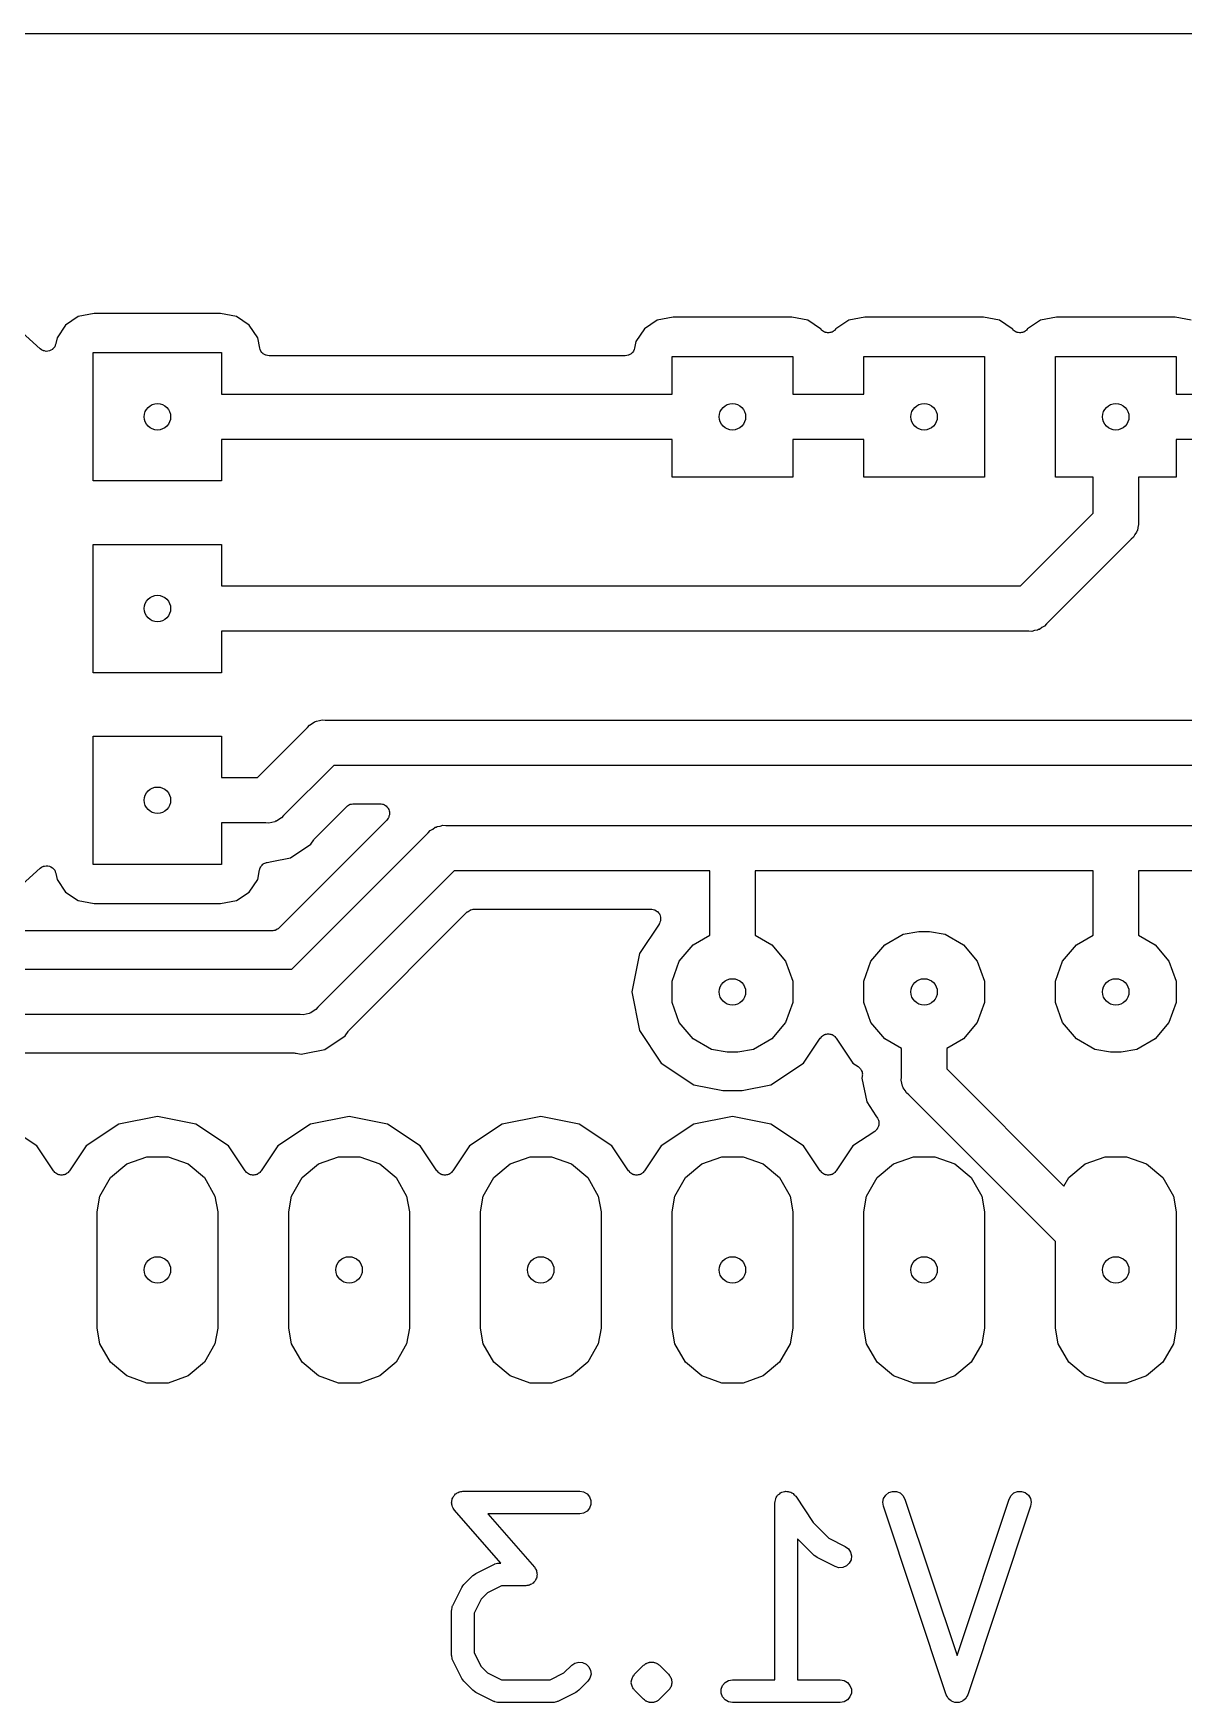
# Model space of a CAD drawing. Extents: x 99.1 to 195.6, y -78.7 to -33.
# Drawn here: x 159.65 to 174.89, y -55.14 to -33.02 of the extents above; entities that cross this region are included whole.
import ezdxf

# ---------------------------------------------------------------- set-up
doc = ezdxf.new("R2010")
doc.units = 0
doc.header["$MEASUREMENT"] = 0
doc.layers.add('BLACK', color=7, linetype='CONTINUOUS')

msp = doc.modelspace()

# ---------------------------------------------------------------- linework, layer by layer
at = {"layer": 'BLACK', "linetype": 'CONTINUOUS'}
for p, q in [((99.187, -33.02), (195.453, -33.02)), ((160.074, -36.8838), (159.961, -37.0518)), ((160.242, -36.7715), (160.074, -36.8838)), ((160.453, -36.7296), (160.242, -36.7715)), ((162.127, -36.7296), (160.453, -36.7296)), ((162.338, -36.7715), (162.127, -36.7296)), ((162.506, -36.8838), (162.338, -36.7715)), ((162.619, -37.0518), (162.506, -36.8838)), ((167.912, -36.8215), (167.744, -36.9338)), ((168.123, -36.7796), (167.912, -36.8215)), ((169.697, -36.7796), (168.123, -36.7796)), ((169.908, -36.8215), (169.697, -36.7796)), ((170.078, -36.9352), (169.908, -36.8215)), ((170.452, -36.8215), (170.282, -36.9352)), ((170.663, -36.7796), (170.452, -36.8215)), ((172.237, -36.7796), (170.663, -36.7796)), ((172.448, -36.8215), (172.237, -36.7796)), ((172.618, -36.9352), (172.448, -36.8215)), ((172.992, -36.8215), (172.822, -36.9352)), ((173.203, -36.7796), (172.992, -36.8215)), ((174.777, -36.7796), (173.203, -36.7796)), ((174.988, -36.8215), (174.777, -36.7796)), ((159.736, -37.1996), (159.448, -36.9372)), ((159.937, -37.1521), (159.93, -37.1716)), ((159.945, -37.1329), (159.937, -37.1521)), ((159.946, -37.1305), (159.945, -37.1316)), ((159.945, -37.1316), (159.945, -37.1329)), ((159.961, -37.0518), (159.946, -37.1305)), ((162.646, -37.1898), (162.619, -37.0518)), ((167.631, -37.1018), (167.614, -37.1898)), ((167.744, -36.9338), (167.631, -37.1018)), ((170.084, -36.941), (170.078, -36.9352)), ((170.092, -36.9522), (170.084, -36.941)), ((170.099, -36.9568), (170.092, -36.9522)), ((170.105, -36.9629), (170.099, -36.9568)), ((170.117, -36.969), (170.105, -36.9629)), ((170.129, -36.9767), (170.117, -36.969)), ((170.137, -36.9787), (170.129, -36.9767)), ((170.144, -36.9824), (170.137, -36.9787)), ((170.158, -36.9839), (170.144, -36.9824)), ((170.172, -36.9872), (170.158, -36.9839)), ((170.18, -36.9863), (170.172, -36.9872)), ((170.188, -36.9872), (170.18, -36.9863)), ((170.202, -36.9839), (170.188, -36.9872)), ((170.216, -36.9824), (170.202, -36.9839)), ((170.223, -36.9787), (170.216, -36.9824)), ((170.231, -36.9767), (170.223, -36.9787)), ((170.243, -36.969), (170.231, -36.9767)), ((170.255, -36.9629), (170.243, -36.969)), ((170.261, -36.9568), (170.255, -36.9629)), ((170.268, -36.9522), (170.261, -36.9568)), ((170.276, -36.941), (170.268, -36.9522)), ((170.282, -36.9352), (170.276, -36.941)), ((172.624, -36.941), (172.618, -36.9352)), ((172.632, -36.9522), (172.624, -36.941)), ((172.639, -36.9568), (172.632, -36.9522)), ((172.645, -36.9629), (172.639, -36.9568)), ((172.657, -36.969), (172.645, -36.9629)), ((172.669, -36.9767), (172.657, -36.969)), ((172.677, -36.9787), (172.669, -36.9767)), ((172.684, -36.9824), (172.677, -36.9787)), ((172.698, -36.9839), (172.684, -36.9824)), ((172.712, -36.9872), (172.698, -36.9839)), ((172.72, -36.9863), (172.712, -36.9872)), ((172.728, -36.9872), (172.72, -36.9863)), ((172.742, -36.9839), (172.728, -36.9872)), ((172.756, -36.9824), (172.742, -36.9839)), ((172.763, -36.9787), (172.756, -36.9824)), ((172.771, -36.9767), (172.763, -36.9787)), ((172.783, -36.969), (172.771, -36.9767)), ((172.795, -36.9629), (172.783, -36.969)), ((172.801, -36.9568), (172.795, -36.9629)), ((172.808, -36.9522), (172.801, -36.9568)), ((172.816, -36.941), (172.808, -36.9522)), ((172.822, -36.9352), (172.816, -36.941)), ((159.737, -37.2002), (159.736, -37.1996)), ((159.738, -37.2012), (159.737, -37.2002)), ((159.755, -37.212), (159.738, -37.2012)), ((159.773, -37.2232), (159.755, -37.212)), ((159.774, -37.2234), (159.773, -37.2232)), ((159.775, -37.2241), (159.774, -37.2234)), ((159.796, -37.2281), (159.775, -37.2241)), ((159.816, -37.2326), (159.796, -37.2281)), ((159.817, -37.2324), (159.816, -37.2326)), ((159.818, -37.2327), (159.817, -37.2324)), ((159.839, -37.2295), (159.818, -37.2327)), ((159.86, -37.2267), (159.839, -37.2295)), ((159.861, -37.2262), (159.86, -37.2267)), ((159.862, -37.226), (159.861, -37.2262)), ((159.88, -37.2159), (159.862, -37.226)), ((159.899, -37.2063), (159.88, -37.2159)), ((159.9, -37.2053), (159.899, -37.2063)), ((159.901, -37.2048), (159.9, -37.2053)), ((159.915, -37.1891), (159.901, -37.2048)), ((159.929, -37.1737), (159.915, -37.1891)), ((159.93, -37.1716), (159.929, -37.1725)), ((159.929, -37.1725), (159.929, -37.1737)), ((160.44, -38.95), (160.44, -37.25)), ((160.44, -37.25), (162.14, -37.25)), ((162.14, -37.25), (162.14, -37.8)), ((162.653, -37.2091), (162.646, -37.1898)), ((162.661, -37.2285), (162.653, -37.2091)), ((162.661, -37.2296), (162.661, -37.2285)), ((162.662, -37.2309), (162.661, -37.2296)), ((162.676, -37.2465), (162.662, -37.2309)), ((162.689, -37.2623), (162.676, -37.2465)), ((162.69, -37.263), (162.689, -37.2623)), ((162.691, -37.264), (162.69, -37.263)), ((162.709, -37.274), (162.691, -37.264)), ((162.727, -37.2843), (162.709, -37.274)), ((162.728, -37.2846), (162.727, -37.2843)), ((162.73, -37.2853), (162.728, -37.2846)), ((162.75, -37.2884), (162.73, -37.2853)), ((162.771, -37.292), (162.75, -37.2884)), ((167.489, -37.292), (162.771, -37.292)), ((167.51, -37.2884), (167.489, -37.292)), ((167.53, -37.2853), (167.51, -37.2884)), ((167.531, -37.2846), (167.53, -37.2853)), ((167.533, -37.2843), (167.531, -37.2846)), ((167.551, -37.274), (167.533, -37.2843)), ((167.569, -37.264), (167.551, -37.274)), ((167.57, -37.263), (167.569, -37.264)), ((167.571, -37.2623), (167.57, -37.263)), ((167.584, -37.2464), (167.571, -37.2623)), ((167.598, -37.2309), (167.584, -37.2464)), ((167.599, -37.2285), (167.598, -37.2296)), ((167.598, -37.2296), (167.598, -37.2309)), ((167.606, -37.2091), (167.599, -37.2285)), ((167.614, -37.1898), (167.606, -37.2091)), ((168.11, -37.3), (169.71, -37.3)), ((168.11, -37.8), (168.11, -37.3)), ((169.71, -37.3), (169.71, -37.8)), ((170.65, -37.8), (170.65, -37.3)), ((170.65, -37.3), (172.25, -37.3)), ((172.25, -37.3), (172.25, -38.9)), ((173.19, -38.9), (173.19, -37.3)), ((173.19, -37.3), (174.79, -37.3)), ((174.79, -37.3), (174.79, -37.8)), ((162.14, -37.8), (168.11, -37.8)), ((169.71, -37.8), (170.65, -37.8)), ((174.79, -37.8), (175.73, -37.8)), ((168.11, -38.4), (162.14, -38.4)), ((162.14, -38.4), (162.14, -38.95)), ((168.11, -38.9), (168.11, -38.4)), ((170.65, -38.4), (169.71, -38.4)), ((169.71, -38.4), (169.71, -38.9)), ((170.65, -38.9), (170.65, -38.4)), ((175.73, -38.4), (174.79, -38.4)), ((174.79, -38.4), (174.79, -38.9)), ((169.71, -38.9), (168.11, -38.9)), ((172.25, -38.9), (170.65, -38.9)), ((173.69, -38.9), (173.19, -38.9)), ((173.69, -39.3757), (173.69, -38.9)), ((174.79, -38.9), (174.29, -38.9)), ((174.29, -38.9), (174.29, -39.4869)), ((162.14, -38.95), (160.44, -38.95)), ((172.726, -40.34), (173.69, -39.3757)), ((174.283, -39.565), (174.276, -39.6042)), ((174.293, -39.5266), (174.283, -39.565)), ((174.29, -39.4869), (174.293, -39.5266)), ((160.44, -41.49), (160.44, -39.79)), ((160.44, -39.79), (162.14, -39.79)), ((162.14, -39.79), (162.14, -40.34)), ((174.193, -39.7214), (173.071, -40.8429)), ((174.223, -39.6958), (174.193, -39.7214)), ((174.243, -39.6613), (174.223, -39.6958)), ((174.266, -39.6287), (174.243, -39.6613)), ((174.27, -39.6158), (174.266, -39.6287)), ((174.276, -39.6042), (174.27, -39.6158)), ((162.14, -40.34), (172.726, -40.34)), ((173.011, -40.8933), (172.979, -40.9161)), ((173.046, -40.8734), (173.011, -40.8933)), ((173.071, -40.8429), (173.046, -40.8734)), ((172.837, -40.94), (162.14, -40.94)), ((162.14, -40.94), (162.14, -41.49)), ((172.877, -40.9435), (172.837, -40.94)), ((172.915, -40.9332), (172.877, -40.9435)), ((172.954, -40.9263), (172.915, -40.9332)), ((172.966, -40.9196), (172.954, -40.9263)), ((172.979, -40.9161), (172.966, -40.9196)), ((162.14, -41.49), (160.44, -41.49)), ((162.616, -42.88), (163.281, -42.2151)), ((163.281, -42.2151), (163.306, -42.1846)), ((163.306, -42.1846), (163.341, -42.1647)), ((163.341, -42.1647), (163.373, -42.1419)), ((163.373, -42.1419), (163.386, -42.1384)), ((163.386, -42.1384), (163.398, -42.1317)), ((163.398, -42.1317), (163.437, -42.1248)), ((163.437, -42.1248), (163.475, -42.1145)), ((163.475, -42.1145), (163.515, -42.118)), ((163.515, -42.118), (176.028, -42.118)), ((160.44, -44.03), (160.44, -42.33)), ((160.44, -42.33), (162.14, -42.33)), ((162.14, -42.33), (162.14, -42.88)), ((162.14, -42.88), (162.616, -42.88)), ((163.626, -42.718), (162.961, -43.3829)), ((176.139, -42.718), (163.626, -42.718)), ((163.376, -43.6862), (163.799, -43.2632)), ((163.799, -43.2632), (163.804, -43.26)), ((163.804, -43.26), (163.808, -43.2557)), ((163.808, -43.2557), (163.822, -43.2474)), ((163.822, -43.2474), (163.836, -43.2379)), ((163.836, -43.2379), (163.841, -43.2365)), ((163.841, -43.2365), (163.846, -43.2337)), ((163.846, -43.2337), (163.862, -43.2308)), ((163.862, -43.2308), (163.878, -43.2265)), ((163.878, -43.2265), (163.884, -43.227)), ((163.884, -43.227), (163.889, -43.226)), ((163.889, -43.226), (164.24, -43.226)), ((164.24, -43.226), (164.256, -43.2289)), ((164.256, -43.2289), (164.273, -43.2303)), ((164.273, -43.2303), (164.278, -43.2327)), ((164.278, -43.2327), (164.283, -43.2337)), ((164.283, -43.2337), (164.298, -43.242)), ((164.298, -43.242), (164.313, -43.249)), ((164.313, -43.249), (164.317, -43.2529)), ((164.317, -43.2529), (164.321, -43.2557)), ((164.321, -43.2557), (164.332, -43.2684)), ((164.332, -43.2684), (164.344, -43.2802)), ((164.344, -43.2802), (164.346, -43.2852)), ((164.346, -43.2852), (164.35, -43.2895)), ((164.35, -43.2895), (164.355, -43.3051)), ((164.355, -43.3051), (164.362, -43.3201)), ((164.362, -43.3201), (164.363, -43.3257)), ((164.363, -43.3257), (164.365, -43.3309)), ((164.365, -43.3309), (164.365, -43.3475)), ((162.727, -43.48), (162.14, -43.48)), ((162.14, -43.48), (162.14, -44.03)), ((162.767, -43.4835), (162.727, -43.48)), ((162.805, -43.4732), (162.767, -43.4835)), ((162.844, -43.4663), (162.805, -43.4732)), ((162.856, -43.4596), (162.844, -43.4663)), ((162.869, -43.4561), (162.856, -43.4596)), ((162.901, -43.4333), (162.869, -43.4561)), ((164.33, -43.4428), (162.898, -44.8748)), ((162.936, -43.4134), (162.901, -43.4333)), ((162.961, -43.3829), (162.936, -43.4134)), ((164.339, -43.4292), (164.33, -43.4428)), ((164.35, -43.4165), (164.339, -43.4292)), ((164.352, -43.4112), (164.35, -43.4165)), ((164.355, -43.4067), (164.352, -43.4112)), ((164.359, -43.3906), (164.355, -43.4067)), ((164.365, -43.3751), (164.359, -43.3906)), ((164.365, -43.3475), (164.366, -43.3641)), ((164.366, -43.3641), (164.365, -43.3695)), ((164.365, -43.3695), (164.365, -43.3751)), ((164.904, -43.5816), (164.939, -43.5617)), ((164.939, -43.5617), (164.971, -43.5389)), ((164.971, -43.5389), (164.984, -43.5354)), ((164.984, -43.5354), (164.996, -43.5287)), ((164.996, -43.5287), (165.035, -43.5218)), ((165.035, -43.5218), (165.073, -43.5115)), ((165.073, -43.5115), (165.113, -43.515)), ((165.113, -43.515), (178.283, -43.515)), ((163.055, -43.9411), (163.323, -43.7625)), ((163.071, -45.42), (164.879, -43.6121)), ((163.323, -43.7625), (163.361, -43.7055)), ((163.361, -43.7055), (163.369, -43.6964)), ((163.369, -43.6964), (163.376, -43.6862)), ((164.879, -43.6121), (164.904, -43.5816)), ((162.715, -44.0142), (162.727, -44.0075)), ((162.727, -44.0075), (162.735, -44.0062)), ((162.735, -44.0062), (162.743, -44.0032)), ((162.743, -44.0032), (162.807, -43.9904)), ((162.807, -43.9904), (163.055, -43.9411)), ((159.448, -44.3428), (159.736, -44.0804)), ((159.736, -44.0804), (159.737, -44.0798)), ((159.737, -44.0798), (159.738, -44.0788)), ((159.738, -44.0788), (159.755, -44.068)), ((159.755, -44.068), (159.773, -44.0568)), ((159.773, -44.0568), (159.774, -44.0566)), ((159.774, -44.0566), (159.775, -44.0559)), ((159.775, -44.0559), (159.796, -44.0519)), ((159.796, -44.0519), (159.816, -44.0474)), ((159.816, -44.0474), (159.817, -44.0476)), ((159.817, -44.0476), (159.818, -44.0473)), ((159.818, -44.0473), (159.839, -44.0505)), ((159.839, -44.0505), (159.86, -44.0533)), ((159.86, -44.0533), (159.861, -44.0538)), ((159.861, -44.0538), (159.862, -44.054)), ((159.862, -44.054), (159.88, -44.0641)), ((159.88, -44.0641), (159.899, -44.0737)), ((159.899, -44.0737), (159.9, -44.0747)), ((159.9, -44.0747), (159.901, -44.0752)), ((159.901, -44.0752), (159.915, -44.0909)), ((159.915, -44.0909), (159.929, -44.1063)), ((159.929, -44.1063), (159.929, -44.1075)), ((159.929, -44.1075), (159.93, -44.1084)), ((159.93, -44.1084), (159.937, -44.1279)), ((159.937, -44.1279), (159.945, -44.1471)), ((159.945, -44.1471), (159.945, -44.1484)), ((159.945, -44.1484), (159.946, -44.1495)), ((159.946, -44.1495), (159.961, -44.2282)), ((159.961, -44.2282), (160.074, -44.3962)), ((162.14, -44.03), (160.44, -44.03)), ((162.506, -44.3962), (162.619, -44.2282)), ((162.619, -44.2282), (162.643, -44.103)), ((162.643, -44.103), (162.646, -44.0952)), ((162.646, -44.0952), (162.648, -44.0869)), ((162.648, -44.0869), (162.654, -44.0748)), ((162.654, -44.0748), (162.659, -44.0619)), ((162.659, -44.0619), (162.665, -44.0556)), ((162.665, -44.0556), (162.669, -44.0483)), ((162.669, -44.0483), (162.679, -44.0391)), ((162.679, -44.0391), (162.689, -44.0287)), ((162.689, -44.0287), (162.696, -44.0247)), ((162.696, -44.0247), (162.702, -44.0192)), ((162.702, -44.0192), (162.715, -44.0142)), ((165.224, -44.115), (163.416, -45.9229)), ((168.61, -44.115), (165.224, -44.115)), ((168.61, -44.6149), (168.61, -44.115)), ((173.69, -44.115), (169.21, -44.115)), ((169.21, -44.115), (169.21, -44.9694)), ((173.69, -44.9694), (173.69, -44.115)), ((178.172, -44.115), (174.29, -44.115)), ((174.29, -44.115), (174.29, -44.9694)), ((160.074, -44.3962), (160.242, -44.5085)), ((162.338, -44.5085), (162.506, -44.3962)), ((160.242, -44.5085), (160.453, -44.5504)), ((160.453, -44.5504), (162.127, -44.5504)), ((162.127, -44.5504), (162.338, -44.5085)), ((163.831, -46.2262), (165.397, -44.6602)), ((165.397, -44.6602), (165.402, -44.657)), ((165.402, -44.657), (165.406, -44.6527)), ((165.406, -44.6527), (165.42, -44.6444)), ((165.42, -44.6444), (165.434, -44.6349)), ((165.434, -44.6349), (165.439, -44.6335)), ((165.439, -44.6335), (165.444, -44.6307)), ((165.444, -44.6307), (165.46, -44.6278)), ((165.46, -44.6278), (165.476, -44.6235)), ((165.476, -44.6235), (165.482, -44.624)), ((165.482, -44.624), (165.487, -44.623)), ((165.487, -44.623), (167.832, -44.623)), ((167.832, -44.623), (167.836, -44.6237)), ((167.836, -44.6237), (167.841, -44.6233)), ((167.841, -44.6233), (167.858, -44.6275)), ((167.858, -44.6275), (167.876, -44.6307)), ((167.876, -44.6307), (167.879, -44.6328)), ((167.879, -44.6328), (167.883, -44.6338)), ((167.883, -44.6338), (167.898, -44.6437)), ((167.898, -44.6437), (167.914, -44.6527)), ((167.914, -44.6527), (167.917, -44.6559)), ((167.917, -44.6559), (167.92, -44.6583)), ((167.92, -44.6583), (167.931, -44.6727)), ((167.931, -44.6727), (167.942, -44.6865)), ((168.61, -44.9694), (168.61, -44.6149)), ((168.61, -44.6149), (168.61, -44.6149)), ((162.875, -44.8906), (162.861, -44.9001)), ((162.889, -44.8823), (162.875, -44.8906)), ((162.893, -44.878), (162.889, -44.8823)), ((162.898, -44.8748), (162.893, -44.878)), ((167.938, -44.8206), (167.678, -45.2096)), ((167.94, -44.8167), (167.938, -44.8206)), ((167.942, -44.8135), (167.94, -44.8167)), ((167.942, -44.6865), (167.944, -44.6904)), ((167.948, -44.7966), (167.942, -44.8135)), ((167.944, -44.6904), (167.946, -44.6938)), ((167.946, -44.6938), (167.951, -44.7111)), ((167.956, -44.7802), (167.948, -44.7966)), ((167.951, -44.7111), (167.957, -44.7279)), ((167.957, -44.7721), (167.956, -44.776)), ((167.956, -44.776), (167.956, -44.7802)), ((167.957, -44.7279), (167.957, -44.7321)), ((167.957, -44.7321), (167.959, -44.7362)), ((167.959, -44.7362), (167.957, -44.7541)), ((167.957, -44.7541), (167.957, -44.7721)), ((162.808, -44.912), (147.707, -44.912)), ((162.813, -44.911), (162.808, -44.912)), ((162.819, -44.9115), (162.813, -44.911)), ((162.835, -44.9072), (162.819, -44.9115)), ((162.851, -44.9043), (162.835, -44.9072)), ((162.856, -44.9015), (162.851, -44.9043)), ((162.861, -44.9001), (162.856, -44.9015)), ((168.206, -45.3138), (168.388, -45.0977)), ((168.388, -45.0977), (168.61, -44.9694)), ((169.21, -44.9694), (169.432, -45.0977)), ((169.432, -45.0977), (169.614, -45.3138)), ((170.746, -45.3138), (170.928, -45.0977)), ((170.928, -45.0977), (171.172, -44.9566)), ((171.172, -44.9566), (171.38, -44.92)), ((171.38, -44.92), (171.52, -44.92)), ((171.52, -44.92), (171.728, -44.9566)), ((171.728, -44.9566), (171.972, -45.0977)), ((171.972, -45.0977), (172.154, -45.3138)), ((173.286, -45.3138), (173.468, -45.0977)), ((173.468, -45.0977), (173.69, -44.9694)), ((174.29, -44.9694), (174.512, -45.0977)), ((174.512, -45.0977), (174.694, -45.3138)), ((167.678, -45.2096), (167.576, -45.72)), ((168.11, -45.5789), (168.206, -45.3138)), ((169.614, -45.3138), (169.71, -45.5789)), ((170.65, -45.5789), (170.746, -45.3138)), ((172.154, -45.3138), (172.25, -45.5789)), ((173.19, -45.5789), (173.286, -45.3138)), ((174.694, -45.3138), (174.79, -45.5789)), ((147.444, -45.42), (163.071, -45.42)), ((167.576, -45.72), (167.678, -46.2304)), ((168.11, -45.8611), (168.11, -45.5789)), ((169.71, -45.5789), (169.71, -45.8611)), ((170.65, -45.8611), (170.65, -45.5789)), ((172.25, -45.5789), (172.25, -45.8611)), ((173.19, -45.8611), (173.19, -45.5789)), ((174.79, -45.5789), (174.79, -45.8611)), ((163.311, -45.9996), (163.299, -46.0063)), ((163.324, -45.9961), (163.311, -45.9996)), ((163.356, -45.9733), (163.324, -45.9961)), ((163.391, -45.9534), (163.356, -45.9733)), ((163.416, -45.9229), (163.391, -45.9534)), ((168.206, -46.1262), (168.11, -45.8611)), ((169.71, -45.8611), (169.614, -46.1262)), ((170.746, -46.1262), (170.65, -45.8611)), ((172.25, -45.8611), (172.154, -46.1262)), ((173.286, -46.1262), (173.19, -45.8611)), ((174.79, -45.8611), (174.694, -46.1262)), ((163.182, -46.02), (147.333, -46.02)), ((163.222, -46.0235), (163.182, -46.02)), ((163.26, -46.0132), (163.222, -46.0235)), ((163.299, -46.0063), (163.26, -46.0132)), ((168.388, -46.3423), (168.206, -46.1262)), ((169.614, -46.1262), (169.432, -46.3423)), ((170.928, -46.3423), (170.746, -46.1262)), ((172.154, -46.1262), (171.972, -46.3423)), ((173.468, -46.3423), (173.286, -46.1262)), ((174.694, -46.1262), (174.512, -46.3423)), ((163.51, -46.4811), (163.778, -46.3025)), ((163.778, -46.3025), (163.816, -46.2455)), ((163.816, -46.2455), (163.824, -46.2365)), ((163.824, -46.2365), (163.831, -46.2262)), ((167.678, -46.2304), (167.967, -46.663)), ((168.632, -46.4834), (168.388, -46.3423)), ((169.432, -46.3423), (169.188, -46.4834)), ((169.853, -46.663), (170.074, -46.3317)), ((170.074, -46.3317), (170.084, -46.3217)), ((170.084, -46.3217), (170.092, -46.3105)), ((170.092, -46.3105), (170.099, -46.3059)), ((170.099, -46.3059), (170.105, -46.2998)), ((170.105, -46.2998), (170.117, -46.2937)), ((170.117, -46.2937), (170.129, -46.286)), ((170.129, -46.286), (170.137, -46.284)), ((170.137, -46.284), (170.144, -46.2803)), ((170.144, -46.2803), (170.158, -46.2788)), ((170.158, -46.2788), (170.172, -46.2755)), ((170.172, -46.2755), (170.18, -46.2764)), ((170.18, -46.2764), (170.188, -46.2755)), ((170.188, -46.2755), (170.202, -46.2788)), ((170.202, -46.2788), (170.216, -46.2803)), ((170.216, -46.2803), (170.223, -46.284)), ((170.223, -46.284), (170.231, -46.286)), ((170.231, -46.286), (170.243, -46.2937)), ((170.243, -46.2937), (170.255, -46.2998)), ((170.255, -46.2998), (170.261, -46.3059)), ((170.261, -46.3059), (170.268, -46.3105)), ((170.268, -46.3105), (170.276, -46.3217)), ((170.276, -46.3217), (170.286, -46.3317)), ((170.286, -46.3317), (170.507, -46.663)), ((171.15, -46.4706), (170.928, -46.3423)), ((171.972, -46.3423), (171.75, -46.4706)), ((173.712, -46.4834), (173.468, -46.3423)), ((174.512, -46.3423), (174.268, -46.4834)), ((147.412, -46.528), (163.103, -46.528)), ((163.103, -46.528), (163.115, -46.5302)), ((163.115, -46.5302), (163.128, -46.5304)), ((163.128, -46.5304), (163.195, -46.5438)), ((163.195, -46.5438), (163.262, -46.5304)), ((163.262, -46.5304), (163.51, -46.4811)), ((167.967, -46.663), (168.4, -46.9521)), ((168.84, -46.52), (168.632, -46.4834)), ((168.98, -46.52), (168.84, -46.52)), ((169.188, -46.4834), (168.98, -46.52)), ((169.42, -46.9521), (169.853, -46.663)), ((170.507, -46.663), (170.577, -46.7096)), ((171.15, -46.8499), (171.15, -46.4706)), ((171.75, -46.4706), (171.75, -46.7387)), ((173.92, -46.52), (173.712, -46.4834)), ((174.06, -46.52), (173.92, -46.52)), ((174.268, -46.4834), (174.06, -46.52)), ((170.577, -46.7096), (170.583, -46.7154)), ((170.583, -46.7154), (170.59, -46.7197)), ((170.59, -46.7197), (170.599, -46.7305)), ((170.599, -46.7305), (170.609, -46.7401)), ((170.609, -46.7401), (170.612, -46.7476)), ((170.612, -46.7476), (170.618, -46.7541)), ((170.618, -46.7541), (170.622, -46.7673)), ((170.622, -46.7673), (170.628, -46.7797)), ((170.631, -46.84), (170.626, -46.863)), ((170.626, -46.863), (170.689, -47.1783)), ((170.628, -46.7797), (170.629, -46.788)), ((170.629, -46.788), (170.632, -46.7959)), ((170.632, -46.7959), (170.631, -46.8098)), ((170.631, -46.8098), (170.633, -46.8235)), ((170.633, -46.8235), (170.631, -46.8316)), ((170.631, -46.8316), (170.631, -46.84)), ((171.147, -46.8895), (171.15, -46.8499)), ((171.75, -46.7387), (173.303, -48.2922)), ((168.4, -46.9521), (168.781, -47.028)), ((168.781, -47.028), (169.039, -47.028)), ((169.039, -47.028), (169.42, -46.9521)), ((171.157, -46.928), (171.147, -46.8895)), ((171.164, -46.9672), (171.157, -46.928)), ((171.17, -46.9788), (171.164, -46.9672)), ((171.174, -46.9917), (171.17, -46.9788)), ((171.197, -47.0243), (171.174, -46.9917)), ((171.217, -47.0588), (171.197, -47.0243)), ((171.247, -47.0844), (171.217, -47.0588)), ((173.19, -49.0273), (171.247, -47.0844)), ((170.689, -47.1783), (170.812, -47.3625)), ((159.693, -47.76), (159.26, -47.4709)), ((160.78, -47.4709), (160.347, -47.76)), ((161.29, -47.3694), (160.78, -47.4709)), ((161.8, -47.4709), (161.29, -47.3694)), ((162.233, -47.76), (161.8, -47.4709)), ((163.32, -47.4709), (162.887, -47.76)), ((163.83, -47.3694), (163.32, -47.4709)), ((164.34, -47.4709), (163.83, -47.3694)), ((164.773, -47.76), (164.34, -47.4709)), ((165.86, -47.4709), (165.427, -47.76)), ((166.37, -47.3694), (165.86, -47.4709)), ((166.88, -47.4709), (166.37, -47.3694)), ((167.313, -47.76), (166.88, -47.4709)), ((168.4, -47.4709), (167.967, -47.76)), ((168.91, -47.3694), (168.4, -47.4709)), ((169.42, -47.4709), (168.91, -47.3694)), ((169.853, -47.76), (169.42, -47.4709)), ((170.812, -47.3625), (170.831, -47.3908)), ((170.82, -47.5441), (170.813, -47.5531)), ((170.828, -47.5365), (170.82, -47.5441)), ((170.833, -47.5265), (170.828, -47.5365)), ((170.831, -47.3908), (170.835, -47.401)), ((170.839, -47.5175), (170.833, -47.5265)), ((170.835, -47.401), (170.842, -47.4102)), ((170.842, -47.5069), (170.839, -47.5175)), ((170.842, -47.4102), (170.844, -47.421)), ((170.847, -47.4969), (170.842, -47.5069)), ((170.844, -47.421), (170.849, -47.4312)), ((170.848, -47.4859), (170.847, -47.4969)), ((170.852, -47.4752), (170.848, -47.4859)), ((170.849, -47.4312), (170.849, -47.4423)), ((170.849, -47.4423), (170.852, -47.4531)), ((170.852, -47.4531), (170.851, -47.4641)), ((170.851, -47.4641), (170.852, -47.4752)), ((159.914, -48.0913), (159.693, -47.76)), ((160.347, -47.76), (160.126, -48.0913)), ((162.454, -48.0913), (162.233, -47.76)), ((162.887, -47.76), (162.666, -48.0913)), ((164.994, -48.0913), (164.773, -47.76)), ((165.427, -47.76), (165.206, -48.0913)), ((167.534, -48.0913), (167.313, -47.76)), ((167.967, -47.76), (167.746, -48.0913)), ((170.074, -48.0913), (169.853, -47.76)), ((170.507, -47.76), (170.286, -48.0913)), ((170.796, -47.567), (170.507, -47.76)), ((170.804, -47.5593), (170.796, -47.567)), ((170.813, -47.5531), (170.804, -47.5593)), ((160.884, -47.9995), (161.149, -47.903)), ((161.149, -47.903), (161.431, -47.903)), ((161.431, -47.903), (161.696, -47.9995)), ((163.424, -47.9995), (163.689, -47.903)), ((163.689, -47.903), (163.971, -47.903)), ((163.971, -47.903), (164.236, -47.9995)), ((165.964, -47.9995), (166.229, -47.903)), ((166.229, -47.903), (166.511, -47.903)), ((166.511, -47.903), (166.776, -47.9995)), ((168.504, -47.9995), (168.769, -47.903)), ((168.769, -47.903), (169.051, -47.903)), ((169.051, -47.903), (169.316, -47.9995)), ((171.044, -47.9995), (171.309, -47.903)), ((171.309, -47.903), (171.591, -47.903)), ((171.591, -47.903), (171.856, -47.9995)), ((173.584, -47.9995), (173.849, -47.903)), ((173.849, -47.903), (174.131, -47.903)), ((174.131, -47.903), (174.396, -47.9995)), ((159.924, -48.1013), (159.914, -48.0913)), ((159.932, -48.1125), (159.924, -48.1013)), ((159.939, -48.1171), (159.932, -48.1125)), ((159.945, -48.1232), (159.939, -48.1171)), ((159.957, -48.1293), (159.945, -48.1232)), ((159.969, -48.137), (159.957, -48.1293)), ((159.977, -48.139), (159.969, -48.137)), ((159.984, -48.1427), (159.977, -48.139)), ((159.998, -48.1442), (159.984, -48.1427)), ((160.012, -48.1475), (159.998, -48.1442)), ((160.02, -48.1466), (160.012, -48.1475)), ((160.028, -48.1475), (160.02, -48.1466)), ((160.042, -48.1442), (160.028, -48.1475)), ((160.056, -48.1427), (160.042, -48.1442)), ((160.063, -48.139), (160.056, -48.1427)), ((160.071, -48.137), (160.063, -48.139)), ((160.083, -48.1293), (160.071, -48.137)), ((160.095, -48.1232), (160.083, -48.1293)), ((160.101, -48.1171), (160.095, -48.1232)), ((160.108, -48.1125), (160.101, -48.1171)), ((160.116, -48.1013), (160.108, -48.1125)), ((160.126, -48.0913), (160.116, -48.1013)), ((160.527, -48.4252), (160.668, -48.1808)), ((160.668, -48.1808), (160.884, -47.9995)), ((161.696, -47.9995), (161.912, -48.1808)), ((161.912, -48.1808), (162.053, -48.4252)), ((162.464, -48.1013), (162.454, -48.0913)), ((162.472, -48.1125), (162.464, -48.1013)), ((162.479, -48.1171), (162.472, -48.1125)), ((162.485, -48.1232), (162.479, -48.1171)), ((162.497, -48.1293), (162.485, -48.1232)), ((162.509, -48.137), (162.497, -48.1293)), ((162.517, -48.139), (162.509, -48.137)), ((162.524, -48.1427), (162.517, -48.139)), ((162.538, -48.1442), (162.524, -48.1427)), ((162.552, -48.1475), (162.538, -48.1442)), ((162.56, -48.1466), (162.552, -48.1475)), ((162.568, -48.1475), (162.56, -48.1466)), ((162.582, -48.1442), (162.568, -48.1475)), ((162.596, -48.1427), (162.582, -48.1442)), ((162.603, -48.139), (162.596, -48.1427)), ((162.611, -48.137), (162.603, -48.139)), ((162.623, -48.1293), (162.611, -48.137)), ((162.635, -48.1232), (162.623, -48.1293)), ((162.641, -48.1171), (162.635, -48.1232)), ((162.648, -48.1125), (162.641, -48.1171)), ((162.656, -48.1013), (162.648, -48.1125)), ((162.666, -48.0913), (162.656, -48.1013)), ((163.067, -48.4252), (163.208, -48.1808)), ((163.208, -48.1808), (163.424, -47.9995)), ((164.236, -47.9995), (164.452, -48.1808)), ((164.452, -48.1808), (164.593, -48.4252)), ((165.004, -48.1013), (164.994, -48.0913)), ((165.012, -48.1125), (165.004, -48.1013)), ((165.019, -48.1171), (165.012, -48.1125)), ((165.025, -48.1232), (165.019, -48.1171)), ((165.037, -48.1293), (165.025, -48.1232)), ((165.049, -48.137), (165.037, -48.1293)), ((165.057, -48.139), (165.049, -48.137)), ((165.064, -48.1427), (165.057, -48.139)), ((165.078, -48.1442), (165.064, -48.1427)), ((165.092, -48.1475), (165.078, -48.1442)), ((165.1, -48.1466), (165.092, -48.1475)), ((165.108, -48.1475), (165.1, -48.1466)), ((165.122, -48.1442), (165.108, -48.1475)), ((165.136, -48.1427), (165.122, -48.1442)), ((165.143, -48.139), (165.136, -48.1427)), ((165.151, -48.137), (165.143, -48.139)), ((165.163, -48.1293), (165.151, -48.137)), ((165.175, -48.1232), (165.163, -48.1293)), ((165.181, -48.1171), (165.175, -48.1232)), ((165.188, -48.1125), (165.181, -48.1171)), ((165.196, -48.1013), (165.188, -48.1125)), ((165.206, -48.0913), (165.196, -48.1013)), ((165.607, -48.4252), (165.748, -48.1808)), ((165.748, -48.1808), (165.964, -47.9995)), ((166.776, -47.9995), (166.992, -48.1808)), ((166.992, -48.1808), (167.133, -48.4252)), ((167.544, -48.1013), (167.534, -48.0913)), ((167.552, -48.1125), (167.544, -48.1013)), ((167.559, -48.1171), (167.552, -48.1125)), ((167.565, -48.1232), (167.559, -48.1171)), ((167.577, -48.1293), (167.565, -48.1232)), ((167.589, -48.137), (167.577, -48.1293)), ((167.597, -48.139), (167.589, -48.137)), ((167.604, -48.1427), (167.597, -48.139)), ((167.618, -48.1442), (167.604, -48.1427)), ((167.632, -48.1475), (167.618, -48.1442)), ((167.64, -48.1466), (167.632, -48.1475)), ((167.648, -48.1475), (167.64, -48.1466)), ((167.662, -48.1442), (167.648, -48.1475)), ((167.676, -48.1427), (167.662, -48.1442)), ((167.683, -48.139), (167.676, -48.1427)), ((167.691, -48.137), (167.683, -48.139)), ((167.703, -48.1293), (167.691, -48.137)), ((167.715, -48.1232), (167.703, -48.1293)), ((167.721, -48.1171), (167.715, -48.1232)), ((167.728, -48.1125), (167.721, -48.1171)), ((167.736, -48.1013), (167.728, -48.1125)), ((167.746, -48.0913), (167.736, -48.1013)), ((168.147, -48.4252), (168.288, -48.1808)), ((168.288, -48.1808), (168.504, -47.9995)), ((169.316, -47.9995), (169.532, -48.1808)), ((169.532, -48.1808), (169.673, -48.4252)), ((170.084, -48.1013), (170.074, -48.0913)), ((170.092, -48.1125), (170.084, -48.1013)), ((170.099, -48.1171), (170.092, -48.1125)), ((170.105, -48.1232), (170.099, -48.1171)), ((170.117, -48.1293), (170.105, -48.1232)), ((170.129, -48.137), (170.117, -48.1293)), ((170.137, -48.139), (170.129, -48.137)), ((170.144, -48.1427), (170.137, -48.139)), ((170.158, -48.1442), (170.144, -48.1427)), ((170.172, -48.1475), (170.158, -48.1442)), ((170.18, -48.1466), (170.172, -48.1475)), ((170.188, -48.1475), (170.18, -48.1466)), ((170.202, -48.1442), (170.188, -48.1475)), ((170.216, -48.1427), (170.202, -48.1442)), ((170.223, -48.139), (170.216, -48.1427)), ((170.231, -48.137), (170.223, -48.139)), ((170.243, -48.1293), (170.231, -48.137)), ((170.255, -48.1232), (170.243, -48.1293)), ((170.261, -48.1171), (170.255, -48.1232)), ((170.268, -48.1125), (170.261, -48.1171)), ((170.276, -48.1013), (170.268, -48.1125)), ((170.286, -48.0913), (170.276, -48.1013)), ((170.687, -48.4252), (170.828, -48.1808)), ((170.828, -48.1808), (171.044, -47.9995)), ((171.856, -47.9995), (172.072, -48.1808)), ((172.072, -48.1808), (172.213, -48.4252)), ((173.303, -48.2922), (173.368, -48.1808)), ((173.368, -48.1808), (173.584, -47.9995)), ((174.396, -47.9995), (174.612, -48.1808)), ((174.612, -48.1808), (174.753, -48.4252)), ((160.49, -48.633), (160.527, -48.4252)), ((162.053, -48.4252), (162.09, -48.633)), ((163.03, -48.633), (163.067, -48.4252)), ((164.593, -48.4252), (164.63, -48.633)), ((165.57, -48.633), (165.607, -48.4252)), ((167.133, -48.4252), (167.17, -48.633)), ((168.11, -48.633), (168.147, -48.4252)), ((169.673, -48.4252), (169.71, -48.633)), ((170.65, -48.633), (170.687, -48.4252)), ((172.213, -48.4252), (172.25, -48.633)), ((174.753, -48.4252), (174.79, -48.633)), ((160.49, -50.173), (160.49, -48.633)), ((162.09, -48.633), (162.09, -50.173)), ((163.03, -50.173), (163.03, -48.633)), ((164.63, -48.633), (164.63, -50.173)), ((165.57, -50.173), (165.57, -48.633)), ((167.17, -48.633), (167.17, -50.173)), ((168.11, -50.173), (168.11, -48.633)), ((169.71, -48.633), (169.71, -50.173)), ((170.65, -50.173), (170.65, -48.633)), ((172.25, -48.633), (172.25, -50.173)), ((174.79, -48.633), (174.79, -50.173)), ((173.19, -50.173), (173.19, -49.0273)), ((160.527, -50.3808), (160.49, -50.173)), ((162.09, -50.173), (162.053, -50.3808)), ((163.067, -50.3808), (163.03, -50.173)), ((164.63, -50.173), (164.593, -50.3808)), ((165.607, -50.3808), (165.57, -50.173)), ((167.17, -50.173), (167.133, -50.3808)), ((168.147, -50.3808), (168.11, -50.173)), ((169.71, -50.173), (169.673, -50.3808)), ((170.687, -50.3808), (170.65, -50.173)), ((172.25, -50.173), (172.213, -50.3808)), ((173.227, -50.3808), (173.19, -50.173)), ((174.79, -50.173), (174.753, -50.3808)), ((160.668, -50.6252), (160.527, -50.3808)), ((162.053, -50.3808), (161.912, -50.6252)), ((163.208, -50.6252), (163.067, -50.3808)), ((164.593, -50.3808), (164.452, -50.6252)), ((165.748, -50.6252), (165.607, -50.3808)), ((167.133, -50.3808), (166.992, -50.6252)), ((168.288, -50.6252), (168.147, -50.3808)), ((169.673, -50.3808), (169.532, -50.6252)), ((170.828, -50.6252), (170.687, -50.3808)), ((172.213, -50.3808), (172.072, -50.6252)), ((173.368, -50.6252), (173.227, -50.3808)), ((174.753, -50.3808), (174.612, -50.6252)), ((160.884, -50.8065), (160.668, -50.6252)), ((161.912, -50.6252), (161.696, -50.8065)), ((163.424, -50.8065), (163.208, -50.6252)), ((164.452, -50.6252), (164.236, -50.8065)), ((165.964, -50.8065), (165.748, -50.6252)), ((166.992, -50.6252), (166.776, -50.8065)), ((168.504, -50.8065), (168.288, -50.6252)), ((169.532, -50.6252), (169.316, -50.8065)), ((171.044, -50.8065), (170.828, -50.6252)), ((172.072, -50.6252), (171.856, -50.8065)), ((173.584, -50.8065), (173.368, -50.6252)), ((174.612, -50.6252), (174.396, -50.8065)), ((161.149, -50.903), (160.884, -50.8065)), ((161.696, -50.8065), (161.431, -50.903)), ((163.689, -50.903), (163.424, -50.8065)), ((164.236, -50.8065), (163.971, -50.903)), ((166.229, -50.903), (165.964, -50.8065)), ((166.776, -50.8065), (166.511, -50.903)), ((168.769, -50.903), (168.504, -50.8065)), ((169.316, -50.8065), (169.051, -50.903)), ((171.309, -50.903), (171.044, -50.8065)), ((171.856, -50.8065), (171.591, -50.903)), ((173.849, -50.903), (173.584, -50.8065)), ((174.396, -50.8065), (174.131, -50.903)), ((161.431, -50.903), (161.149, -50.903)), ((163.971, -50.903), (163.689, -50.903)), ((166.511, -50.903), (166.229, -50.903)), ((169.051, -50.903), (168.769, -50.903)), ((171.591, -50.903), (171.309, -50.903)), ((174.131, -50.903), (173.849, -50.903)), ((165.204, -52.4247), (165.209, -52.411)), ((165.209, -52.411), (165.216, -52.4021)), ((165.216, -52.4021), (165.222, -52.3919)), ((165.222, -52.3919), (165.233, -52.3823)), ((165.233, -52.3823), (165.242, -52.371)), ((165.242, -52.371), (165.252, -52.3653)), ((165.252, -52.3653), (165.261, -52.3576)), ((165.261, -52.3576), (165.275, -52.3523)), ((165.275, -52.3523), (165.287, -52.345)), ((165.287, -52.345), (165.299, -52.343)), ((165.299, -52.343), (165.309, -52.3388)), ((165.309, -52.3388), (165.324, -52.3385)), ((165.324, -52.3385), (165.339, -52.336)), ((165.339, -52.336), (166.886, -52.336)), ((166.886, -52.336), (166.937, -52.345)), ((166.937, -52.345), (166.983, -52.371)), ((166.983, -52.371), (167.016, -52.411)), ((167.016, -52.411), (167.034, -52.4599)), ((169.49, -52.4195), (169.5, -52.405)), ((169.5, -52.405), (169.509, -52.3895)), ((169.509, -52.3895), (169.516, -52.3842)), ((169.516, -52.3842), (169.521, -52.3775)), ((169.521, -52.3775), (169.536, -52.3676)), ((169.536, -52.3676), (169.549, -52.356)), ((169.549, -52.356), (169.557, -52.3532)), ((169.557, -52.3532), (169.564, -52.3486)), ((169.564, -52.3486), (169.581, -52.3444)), ((169.581, -52.3444), (169.598, -52.3382)), ((169.598, -52.3382), (169.607, -52.3382)), ((169.607, -52.3382), (169.615, -52.3363)), ((169.615, -52.3363), (169.632, -52.3382)), ((169.632, -52.3382), (169.65, -52.3382)), ((169.65, -52.3382), (169.658, -52.3411)), ((169.658, -52.3411), (169.666, -52.342)), ((169.666, -52.342), (169.682, -52.3499)), ((169.682, -52.3499), (169.699, -52.356)), ((169.699, -52.356), (169.706, -52.3614)), ((169.706, -52.3614), (169.713, -52.3651)), ((169.713, -52.3651), (169.725, -52.378)), ((169.725, -52.378), (169.739, -52.3895)), ((169.739, -52.3895), (169.743, -52.3967)), ((169.743, -52.3967), (169.749, -52.4027)), ((169.749, -52.4027), (169.979, -52.7475)), ((170.913, -52.4308), (170.941, -52.3864)), ((170.941, -52.3864), (170.981, -52.354)), ((170.981, -52.354), (171.031, -52.3376)), ((171.031, -52.3376), (171.083, -52.339)), ((171.083, -52.339), (171.131, -52.3581)), ((171.131, -52.3581), (171.17, -52.3927)), ((171.17, -52.3927), (171.195, -52.4385)), ((172.577, -52.4385), (172.602, -52.3927)), ((172.602, -52.3927), (172.641, -52.3581)), ((172.641, -52.3581), (172.689, -52.339)), ((172.689, -52.339), (172.742, -52.3376)), ((172.742, -52.3376), (172.791, -52.354)), ((172.791, -52.354), (172.832, -52.3864)), ((172.832, -52.3864), (172.859, -52.4308)), ((165.189, -52.4891), (165.191, -52.4746)), ((165.191, -52.5004), (165.189, -52.4891)), ((165.191, -52.4599), (165.195, -52.449)), ((165.191, -52.4746), (165.191, -52.4599)), ((165.191, -52.512), (165.191, -52.5004)), ((165.196, -52.5258), (165.191, -52.512)), ((165.195, -52.449), (165.197, -52.4376)), ((165.199, -52.5402), (165.196, -52.5258)), ((165.197, -52.4376), (165.204, -52.4247)), ((165.205, -52.5501), (165.199, -52.5402)), ((165.209, -52.561), (165.205, -52.5501)), ((165.218, -52.5722), (165.209, -52.561)), ((165.226, -52.5847), (165.218, -52.5722)), ((165.841, -53.2883), (165.226, -52.5847)), ((166.886, -52.636), (165.669, -52.636)), ((165.669, -52.636), (166.285, -53.3396)), ((166.937, -52.6269), (166.886, -52.636)), ((166.983, -52.6009), (166.937, -52.6269)), ((167.016, -52.561), (166.983, -52.6009)), ((167.034, -52.512), (167.016, -52.561)), ((167.034, -52.4599), (167.034, -52.512)), ((169.474, -52.486), (169.476, -52.4778)), ((169.474, -54.836), (169.474, -52.486)), ((169.475, -52.4695), (169.48, -52.4523)), ((169.476, -52.4778), (169.475, -52.4695)), ((169.48, -52.4523), (169.483, -52.4346)), ((169.483, -52.4346), (169.487, -52.4274)), ((169.487, -52.4274), (169.49, -52.4195)), ((170.903, -52.4819), (170.913, -52.4308)), ((170.911, -52.5334), (170.903, -52.4819)), ((171.744, -55.0334), (170.911, -52.5334)), ((171.195, -52.4385), (171.886, -54.5116)), ((171.886, -54.5116), (172.577, -52.4385)), ((172.862, -52.5334), (172.028, -55.0334)), ((172.859, -52.4308), (172.869, -52.4819)), ((172.869, -52.4819), (172.862, -52.5334)), ((169.979, -52.7475), (170.189, -52.9579)), ((169.994, -53.1873), (169.774, -52.9671)), ((169.774, -52.9671), (169.774, -54.836)), ((170.189, -52.9579), (170.406, -53.0661)), ((170.406, -53.0661), (170.447, -53.0971)), ((165.756, -53.3017), (165.763, -53.2974)), ((165.763, -53.2974), (165.781, -53.2943)), ((165.781, -53.2943), (165.798, -53.2893)), ((165.798, -53.2893), (165.806, -53.2898)), ((165.806, -53.2898), (165.815, -53.2883)), ((165.815, -53.2883), (165.841, -53.2883)), ((170.014, -53.201), (169.994, -53.1873)), ((170.033, -53.2154), (170.014, -53.201)), ((170.271, -53.3344), (170.033, -53.2154)), ((170.459, -53.2896), (170.421, -53.3254)), ((170.447, -53.0971), (170.476, -53.1406)), ((170.482, -53.243), (170.459, -53.2896)), ((170.476, -53.1406), (170.488, -53.1913)), ((170.488, -53.1913), (170.482, -53.243)), ((165.352, -53.5704), (165.471, -53.4513)), ((165.471, -53.4513), (165.49, -53.4375)), ((165.49, -53.4375), (165.51, -53.4232)), ((165.51, -53.4232), (165.748, -53.3042)), ((165.748, -53.3042), (165.756, -53.3017)), ((166.285, -53.3396), (166.292, -53.3521)), ((166.292, -53.3521), (166.302, -53.3633)), ((166.302, -53.5133), (166.294, -53.5222)), ((166.302, -53.3633), (166.306, -53.3742)), ((166.307, -53.4996), (166.302, -53.5133)), ((166.306, -53.3742), (166.312, -53.3841)), ((166.314, -53.4867), (166.307, -53.4996)), ((166.312, -53.3841), (166.315, -53.3985)), ((166.316, -53.4753), (166.314, -53.4867)), ((166.315, -53.3985), (166.32, -53.4123)), ((166.32, -53.4644), (166.316, -53.4753)), ((166.32, -53.4123), (166.32, -53.4239)), ((166.32, -53.4239), (166.322, -53.4352)), ((166.322, -53.4352), (166.32, -53.4497)), ((166.32, -53.4497), (166.32, -53.4644)), ((170.321, -53.3493), (170.271, -53.3344)), ((170.373, -53.3461), (170.321, -53.3493)), ((170.421, -53.3254), (170.373, -53.3461)), ((165.204, -53.8474), (165.323, -53.6093)), ((165.323, -53.6093), (165.338, -53.59)), ((165.338, -53.59), (165.352, -53.5704)), ((165.666, -53.6807), (165.581, -53.7653)), ((165.85, -53.5883), (165.666, -53.6807)), ((166.172, -53.5883), (165.85, -53.5883)), ((166.186, -53.5858), (166.172, -53.5883)), ((166.201, -53.5855), (166.186, -53.5858)), ((166.212, -53.5813), (166.201, -53.5855)), ((166.223, -53.5793), (166.212, -53.5813)), ((166.236, -53.572), (166.223, -53.5793)), ((166.25, -53.5667), (166.236, -53.572)), ((166.258, -53.559), (166.25, -53.5667)), ((166.268, -53.5532), (166.258, -53.559)), ((166.278, -53.542), (166.268, -53.5532)), ((166.289, -53.5324), (166.278, -53.542)), ((166.294, -53.5222), (166.289, -53.5324)), ((165.189, -53.9145), (165.19, -53.906)), ((165.189, -54.5098), (165.189, -53.9145)), ((165.19, -53.8974), (165.195, -53.8805)), ((165.19, -53.906), (165.19, -53.8974)), ((165.195, -53.8805), (165.198, -53.8632)), ((165.198, -53.8632), (165.202, -53.8557)), ((165.202, -53.8557), (165.204, -53.8474)), ((165.581, -53.7653), (165.489, -53.9499)), ((165.489, -53.9499), (165.489, -54.4744)), ((165.19, -54.5183), (165.189, -54.5098)), ((165.19, -54.5269), (165.19, -54.5183)), ((165.195, -54.5438), (165.19, -54.5269)), ((165.198, -54.5611), (165.195, -54.5438)), ((165.202, -54.5686), (165.198, -54.5611)), ((165.204, -54.5768), (165.202, -54.5686)), ((165.323, -54.8149), (165.204, -54.5768)), ((165.489, -54.4744), (165.581, -54.659)), ((166.78, -54.6418), (166.823, -54.6119)), ((166.823, -54.6119), (166.873, -54.5984)), ((166.873, -54.5984), (166.925, -54.603)), ((166.925, -54.603), (166.972, -54.625)), ((166.972, -54.625), (167.009, -54.6618)), ((167.743, -54.6343), (167.753, -54.625)), ((167.753, -54.625), (167.759, -54.6222)), ((167.759, -54.6222), (167.764, -54.618)), ((167.764, -54.618), (167.77, -54.6157)), ((167.77, -54.6157), (167.775, -54.6119)), ((167.775, -54.6119), (167.788, -54.6085)), ((167.788, -54.6085), (167.8, -54.603)), ((167.8, -54.603), (167.806, -54.6024)), ((167.806, -54.6024), (167.813, -54.6001)), ((167.813, -54.6001), (167.819, -54.6001)), ((167.819, -54.6001), (167.825, -54.5984)), ((167.825, -54.5984), (167.839, -54.5996)), ((167.839, -54.5996), (167.852, -54.5984)), ((167.852, -54.5984), (167.858, -54.6001)), ((167.858, -54.6001), (167.865, -54.6001)), ((167.865, -54.6001), (167.871, -54.6024)), ((167.871, -54.6024), (167.877, -54.603)), ((167.877, -54.603), (167.889, -54.6085)), ((167.889, -54.6085), (167.902, -54.6119)), ((167.902, -54.6119), (167.907, -54.6157)), ((167.907, -54.6157), (167.914, -54.618)), ((167.914, -54.618), (167.919, -54.6222)), ((167.919, -54.6222), (167.925, -54.625)), ((167.925, -54.625), (167.934, -54.6343)), ((165.338, -54.8342), (165.323, -54.8149)), ((165.352, -54.8539), (165.338, -54.8342)), ((165.581, -54.659), (165.666, -54.7436)), ((165.666, -54.7436), (165.85, -54.836)), ((165.85, -54.836), (166.494, -54.836)), ((166.494, -54.836), (166.678, -54.7436)), ((166.678, -54.7436), (166.78, -54.6418)), ((167.022, -54.8112), (166.992, -54.8539)), ((167.009, -54.6618), (167.031, -54.709)), ((167.036, -54.7609), (167.022, -54.8112)), ((167.031, -54.709), (167.036, -54.7609)), ((167.57, -54.8538), (167.573, -54.8412)), ((167.573, -54.8412), (167.575, -54.8281)), ((167.575, -54.8281), (167.58, -54.8162)), ((167.58, -54.8162), (167.584, -54.8035)), ((167.584, -54.8035), (167.591, -54.7928)), ((167.591, -54.7928), (167.597, -54.7809)), ((167.597, -54.7809), (167.606, -54.7716)), ((167.606, -54.7716), (167.613, -54.7608)), ((167.613, -54.7608), (167.733, -54.6418)), ((167.733, -54.6418), (167.743, -54.6343)), ((167.934, -54.6343), (167.945, -54.6418)), ((167.945, -54.6418), (168.064, -54.7608)), ((168.064, -54.7608), (168.071, -54.7716)), ((168.071, -54.7716), (168.08, -54.7809)), ((168.08, -54.7809), (168.086, -54.7928)), ((168.086, -54.7928), (168.094, -54.8035)), ((168.094, -54.8035), (168.097, -54.8162)), ((168.097, -54.8162), (168.103, -54.8281)), ((168.103, -54.8281), (168.104, -54.8412)), ((168.104, -54.8412), (168.107, -54.8538)), ((168.814, -54.871), (168.859, -54.845)), ((168.859, -54.845), (168.91, -54.836)), ((168.91, -54.836), (169.474, -54.836)), ((169.774, -54.836), (170.339, -54.836)), ((170.339, -54.836), (170.39, -54.845)), ((170.39, -54.845), (170.435, -54.871)), ((165.471, -54.973), (165.352, -54.8539)), ((165.49, -54.9867), (165.471, -54.973)), ((165.51, -55.0011), (165.49, -54.9867)), ((165.748, -55.1201), (165.51, -55.0011)), ((166.834, -55.0011), (166.596, -55.1201)), ((166.854, -54.9867), (166.834, -55.0011)), ((166.873, -54.973), (166.854, -54.9867)), ((166.992, -54.8539), (166.873, -54.973)), ((167.571, -54.8669), (167.57, -54.8538)), ((167.57, -54.88), (167.571, -54.8669)), ((167.573, -54.8927), (167.57, -54.88)), ((167.575, -54.9057), (167.573, -54.8927)), ((167.58, -54.9176), (167.575, -54.9057)), ((167.584, -54.9303), (167.58, -54.9176)), ((167.591, -54.941), (167.584, -54.9303)), ((167.597, -54.9529), (167.591, -54.941)), ((167.606, -54.9622), (167.597, -54.9529)), ((167.613, -54.973), (167.606, -54.9622)), ((167.733, -55.092), (167.613, -54.973)), ((168.064, -54.973), (167.945, -55.092)), ((168.071, -54.9622), (168.064, -54.973)), ((168.08, -54.9529), (168.071, -54.9622)), ((168.086, -54.941), (168.08, -54.9529)), ((168.094, -54.9303), (168.086, -54.941)), ((168.097, -54.9176), (168.094, -54.9303)), ((168.103, -54.9057), (168.097, -54.9176)), ((168.104, -54.8927), (168.103, -54.9057)), ((168.107, -54.88), (168.104, -54.8927)), ((168.107, -54.8538), (168.106, -54.8669)), ((168.106, -54.8669), (168.107, -54.88)), ((168.762, -54.9599), (168.78, -54.911)), ((168.762, -55.012), (168.762, -54.9599)), ((168.78, -55.061), (168.762, -55.012)), ((168.78, -54.911), (168.814, -54.871)), ((168.814, -55.1009), (168.78, -55.061)), ((170.435, -54.871), (170.468, -54.911)), ((170.468, -55.061), (170.435, -55.1009)), ((170.468, -54.911), (170.486, -54.9599)), ((170.486, -55.012), (170.468, -55.061)), ((170.486, -54.9599), (170.486, -55.012)), ((171.746, -55.037), (171.744, -55.0334)), ((171.747, -55.0411), (171.746, -55.037)), ((171.758, -55.0598), (171.747, -55.0411)), ((171.769, -55.0792), (171.758, -55.0598)), ((172.014, -55.0598), (172.004, -55.0792)), ((172.026, -55.0411), (172.014, -55.0598)), ((172.027, -55.037), (172.026, -55.0411)), ((172.028, -55.0334), (172.027, -55.037)), ((165.756, -55.1226), (165.748, -55.1201)), ((165.763, -55.1269), (165.756, -55.1226)), ((165.781, -55.13), (165.763, -55.1269)), ((165.798, -55.135), (165.781, -55.13)), ((165.806, -55.1345), (165.798, -55.135)), ((165.815, -55.136), (165.806, -55.1345)), ((166.529, -55.136), (165.815, -55.136)), ((166.538, -55.1344), (166.529, -55.136)), ((166.546, -55.135), (166.538, -55.1344)), ((166.563, -55.13), (166.546, -55.135)), ((166.58, -55.1269), (166.563, -55.13)), ((166.588, -55.1226), (166.58, -55.1269)), ((166.596, -55.1201), (166.588, -55.1226)), ((167.743, -55.0995), (167.733, -55.092)), ((167.753, -55.1088), (167.743, -55.0995)), ((167.759, -55.1116), (167.753, -55.1088)), ((167.764, -55.1159), (167.759, -55.1116)), ((167.77, -55.1181), (167.764, -55.1159)), ((167.775, -55.1219), (167.77, -55.1181)), ((167.788, -55.1253), (167.775, -55.1219)), ((167.8, -55.1308), (167.788, -55.1253)), ((167.806, -55.1314), (167.8, -55.1308)), ((167.813, -55.1337), (167.806, -55.1314)), ((167.819, -55.1337), (167.813, -55.1337)), ((167.825, -55.1354), (167.819, -55.1337)), ((167.839, -55.1342), (167.825, -55.1354)), ((167.852, -55.1354), (167.839, -55.1342)), ((167.858, -55.1337), (167.852, -55.1354)), ((167.865, -55.1337), (167.858, -55.1337)), ((167.871, -55.1314), (167.865, -55.1337)), ((167.877, -55.1308), (167.871, -55.1314)), ((167.889, -55.1253), (167.877, -55.1308)), ((167.902, -55.1219), (167.889, -55.1253)), ((167.907, -55.1181), (167.902, -55.1219)), ((167.914, -55.1159), (167.907, -55.1181)), ((167.919, -55.1116), (167.914, -55.1159)), ((167.925, -55.1088), (167.919, -55.1116)), ((167.934, -55.0995), (167.925, -55.1088)), ((167.945, -55.092), (167.934, -55.0995)), ((168.859, -55.1269), (168.814, -55.1009)), ((168.91, -55.136), (168.859, -55.1269)), ((170.339, -55.136), (168.91, -55.136)), ((170.39, -55.1269), (170.339, -55.136)), ((170.435, -55.1009), (170.39, -55.1269)), ((171.772, -55.0819), (171.769, -55.0792)), ((171.774, -55.0855), (171.772, -55.0819)), ((171.791, -55.0992), (171.774, -55.0855)), ((171.808, -55.1138), (171.791, -55.0992)), ((171.812, -55.1153), (171.808, -55.1138)), ((171.815, -55.1179), (171.812, -55.1153)), ((171.836, -55.1248), (171.815, -55.1179)), ((171.856, -55.1329), (171.836, -55.1248)), ((171.86, -55.133), (171.856, -55.1329)), ((171.864, -55.1343), (171.86, -55.133)), ((171.886, -55.1337), (171.864, -55.1343)), ((171.908, -55.1343), (171.886, -55.1337)), ((171.912, -55.133), (171.908, -55.1343)), ((171.916, -55.1329), (171.912, -55.133)), ((171.937, -55.1248), (171.916, -55.1329)), ((171.958, -55.1179), (171.937, -55.1248)), ((171.961, -55.1153), (171.958, -55.1179)), ((171.965, -55.1138), (171.961, -55.1153)), ((171.981, -55.0991), (171.965, -55.1138)), ((171.998, -55.0855), (171.981, -55.0991)), ((172.001, -55.0819), (171.998, -55.0855)), ((172.004, -55.0792), (172.001, -55.0819))]:
    msp.add_line(p, q, dxfattribs=at)
at = {"layer": 'BLACK'}
for centre in [(161.29, -38.1), (161.29, -38.1), (168.91, -38.1), (168.91, -38.1), (171.45, -38.1), (171.45, -38.1), (173.99, -38.1), (173.99, -38.1), (161.29, -40.64), (161.29, -40.64), (161.29, -43.18), (161.29, -43.18), (168.91, -45.72), (168.91, -45.72), (171.45, -45.72), (171.45, -45.72), (173.99, -45.72), (173.99, -45.72), (161.29, -49.403), (161.29, -49.403), (163.83, -49.403), (163.83, -49.403), (166.37, -49.403), (166.37, -49.403), (168.91, -49.403), (168.91, -49.403), (171.45, -49.403), (171.45, -49.403), (173.99, -49.403), (173.99, -49.403)]:
    msp.add_circle(centre, 0.175, dxfattribs=at)

doc.saveas('drawing.dxf')
